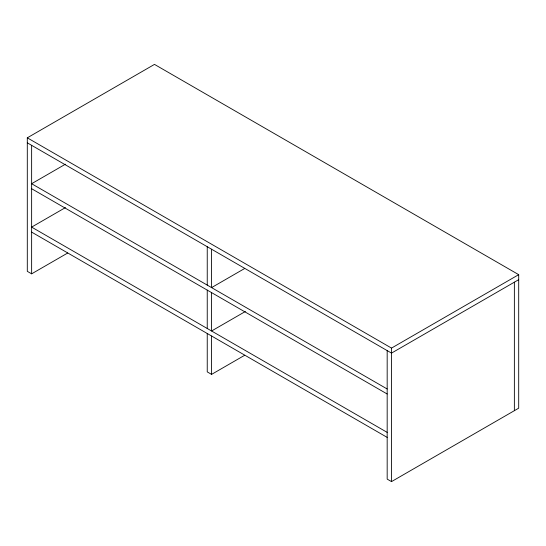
<?xml version="1.0" encoding="UTF-8"?>
<svg xmlns="http://www.w3.org/2000/svg" width="546" height="546" viewBox="0 0 546 546"><rect width="100%" height="100%" fill="white"/><g stroke="black" fill="none" stroke-linecap="round" stroke-linejoin="round"><path stroke-width="0.82" d="M67.684 253.023L31.634 273.833L27.3 271.335L27.3 137.824L154.484 64.394L518.7 274.665L518.7 408.176L391.516 481.606L387.175 479.108L387.175 350.6M65.438 164.196L31.634 183.715L387.175 388.984M65.438 207.589L31.634 227.109L387.175 432.377M244.642 268.509L211.575 287.606L211.575 249.215M245.379 311.479L211.575 330.992L211.575 292.608M207.241 333.497L207.241 371.881L211.575 374.385L244.642 355.289M27.3 137.824L391.516 348.095L518.7 274.665M518.7 279.675L391.516 353.105L27.3 142.827M31.634 188.725L387.175 393.994M31.634 232.111L387.175 437.387M514.366 282.18L514.366 410.681M391.516 348.095L391.516 481.606M211.575 336.002L211.575 374.385M207.241 246.717L207.241 285.101M207.241 290.103L207.241 328.487M31.634 145.332L31.634 273.833"/></g></svg>
